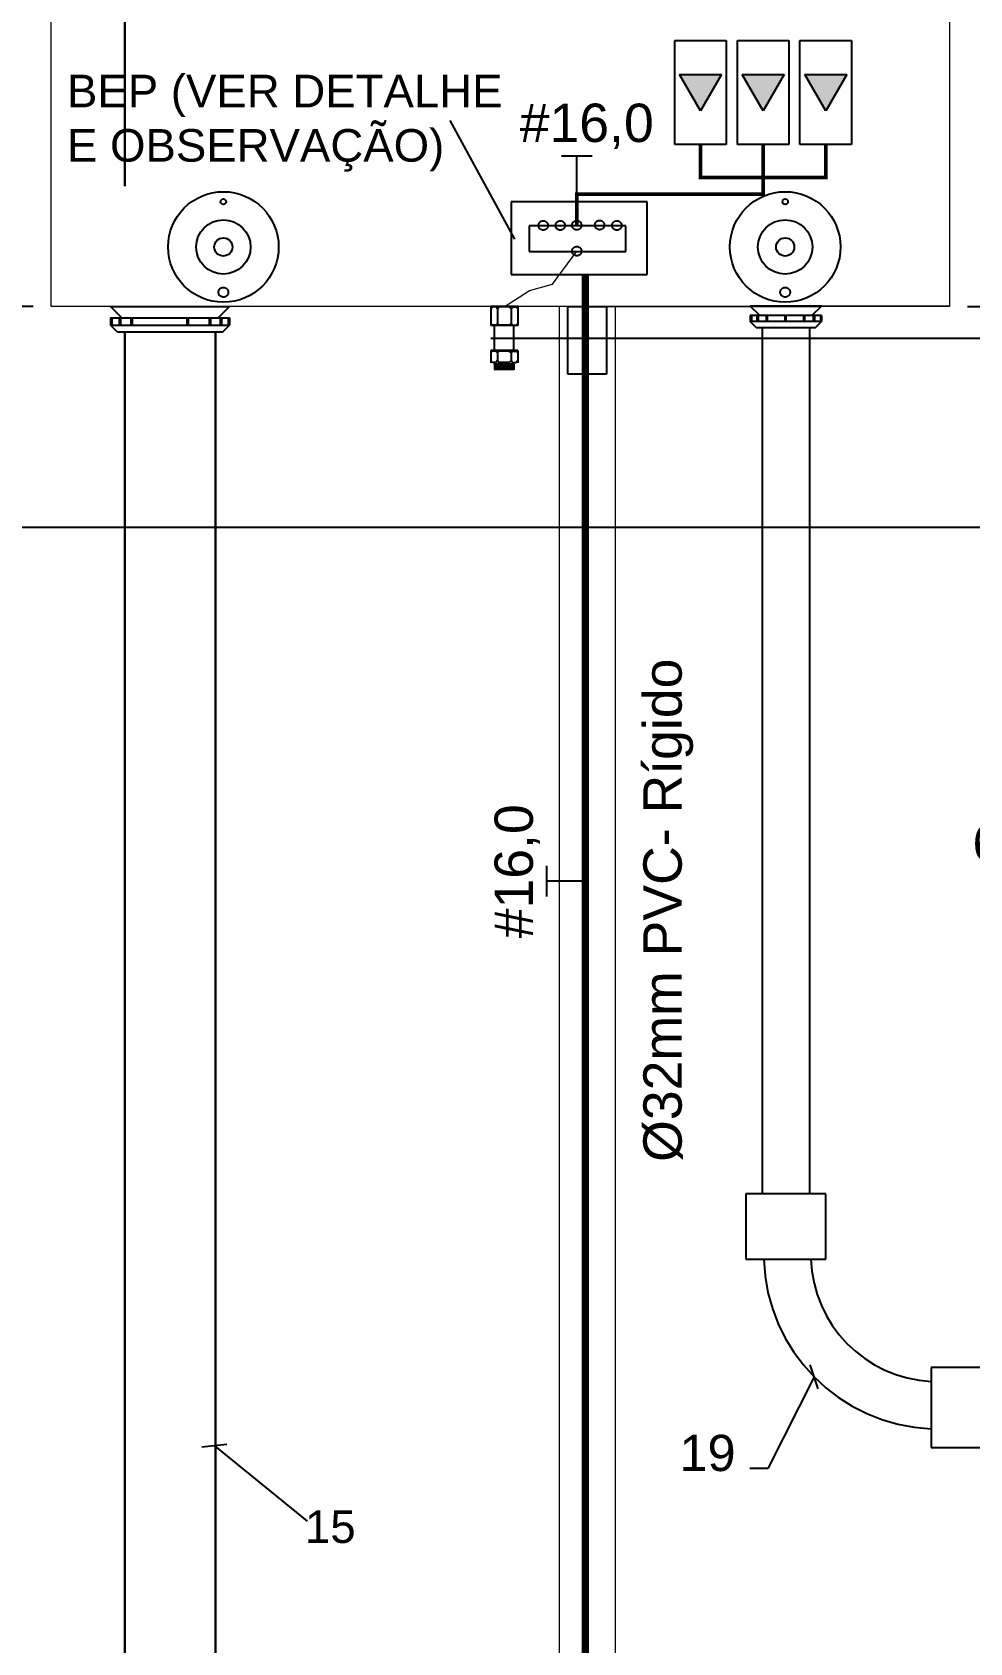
# Model space of a CAD drawing. Header units: inches. Extents: x -3 to 923, y -103 to 154.
# Drawn here: x 257.307 to 257.829, y -89.074 to -88.177 of the extents above; entities that cross this region are included whole.
import ezdxf
from ezdxf.enums import TextEntityAlignment as Align

# ---------------------------------------------------------------- set-up
doc = ezdxf.new("R2010")
doc.units = ezdxf.units.IN
doc.header["$LTSCALE"] = 10
doc.header["$MEASUREMENT"] = 0
doc.linetypes.add('Dashed', pattern=[0.75, 0.5, -0.25])
doc.linetypes.add('HIDDEN', pattern=[0.375, 0.25, -0.125])
doc.layers.get('DEFPOINTS').update_dxf_attribs({"color": 8})
for name, color, linetype in [('AGUA', 7, 'Continuous'), ('C04', 4, 'Continuous'), ('Cotas', 1, 'Continuous'), ('DETALHES', 6, 'Continuous'), ('DI-Textos_do_diagrama', 7, 'Continuous'), ('DIMENSIONAMENTO', 5, 'Continuous'), ('EL-Textos_condutos', 7, 'Continuous'), ('PARA-RAIOS', 240, 'Continuous'), ('QUADROS', 7, 'Continuous'), ('QUADROS_E_CAIXAS', 240, 'Continuous'), ('TXT', 7, 'Continuous')]:
    doc.layers.add(name, color=color, linetype=linetype)
doc.layers.add('EL-Condutos', color=4, linetype='Continuous', lineweight=30)
doc.styles.add('Arial', font='arial.ttf')
doc.dimstyles.new('10', dxfattribs={"dimtxt": 0.02, "dimasz": 0.01, "dimexe": 0.01, "dimexo": 0.01, "dimgap": 0.09, "dimtad": 0, "dimtih": 1, "dimtoh": 1, "dimdec": 0, "dimlfac": 1000, "dimzin": 0, "dimdsep": 46, "dimtxsty": 'Arial', "dimblk": 'OBLIQUE', "dimcen": 0, "dimdle": 0.02, "dimclrt": 7, "dimadec": 0, "dimazin": 0, "dimtfac": 1, "dimtdec": 0, "dimtofl": 0, "dimtmove": 0, "dimatfit": 3, "dimldrblk": 'OBLIQUE', "dimfxl": 0, "dimtolj": 1, "dimtzin": 0, "dimarcsym": 0})
doc.dimstyles.new('RICARDO-1-10', dxfattribs={"dimtxt": 0.02, "dimasz": 0.01, "dimexe": 0.01, "dimexo": 0.01, "dimgap": 0.01, "dimtad": 0, "dimtih": 1, "dimtoh": 1, "dimdec": 0, "dimlfac": 1000, "dimzin": 0, "dimdsep": 46, "dimtxsty": 'Arial', "dimblk": 'OBLIQUE', "dimcen": 0, "dimclrt": 2, "dimadec": 0, "dimazin": 0, "dimtfac": 1, "dimtdec": 0, "dimtofl": 0, "dimtmove": 0, "dimatfit": 3, "dimldrblk": 'CLOSEDBLANK', "dimfxl": 0, "dimtolj": 1, "dimtzin": 0, "dimarcsym": 0})
doc.dimstyles.get("Standard").update_dxf_attribs({"dimtxt": 0.18, "dimasz": 0.18, "dimexe": 0.18, "dimexo": 0.0625, "dimgap": 0.09, "dimtad": 0, "dimtih": 1, "dimtoh": 1, "dimdec": 4, "dimzin": 0, "dimdsep": 46, "dimtxsty": 'Standard', "dimcen": 0.09, "dimadec": 0, "dimazin": 0, "dimtfac": 1, "dimtdec": 4, "dimtofl": 0, "dimtmove": 0, "dimatfit": 3, "dimfxl": 0, "dimtolj": 1, "dimtzin": 0, "dimarcsym": 0})

# ---------------------------------------------------------------- blocks, each defined once
blk = doc.blocks.new('_Oblique')
at = {"color": 0, "linetype": 'ByBlock', "lineweight": -2}
blk.add_line((-0.5, -0.5), (0.5, 0.5), dxfattribs=at)
blk = doc.blocks.new('*D23')
at = {"layer": 'DEFPOINTS', "color": 0, "transparency": 16777216}
for p in [(257.31776, -87.75017), (257.24839, -88.33017), (257.31776, -88.33017)]:
    blk.add_point(p, dxfattribs=at)
at = {"layer": 'TXT', "color": 0, "lineweight": -2, "transparency": 16777216}
for p, q in [((257.30776, -87.75017), (257.23839, -87.75017)), ((257.24839, -87.75017), (257.24839, -88.01996)), ((257.24839, -88.33017), (257.24839, -88.06038)), ((257.30776, -88.33017), (257.23839, -88.33017))]:
    blk.add_line(p, q, dxfattribs=at)
at = {"layer": 'TXT', "color": 0, "lineweight": -2, "transparency": 16777216, "xscale": 0.01, "yscale": 0.01, "zscale": 0.01}
for p, rotation in [((257.24839, -87.75017), 90), ((257.24839, -88.33017), 270)]:
    blk.add_blockref('_Oblique', p, dxfattribs=dict(at, rotation=rotation))
at = {"layer": 'TXT', "color": 2, "transparency": 16777216, "insert": (257.24839, -88.04017), "char_height": 0.02, "attachment_point": 5, "style": 'Arial'}
blk.add_mtext('\\A1;580', dxfattribs=at)
blk = doc.blocks.new('_ClosedBlank')
at = {"color": 0, "linetype": 'ByBlock', "lineweight": -2}
for p, q in [((-1, 0.167), (0, 0)), ((-1, 0.167), (-1, -0.167)), ((0, 0), (-1, -0.167))]:
    blk.add_line(p, q, dxfattribs=at)
blk = doc.blocks.new('*D66')
at = {"layer": 'DEFPOINTS', "color": 0, "transparency": 16777216}
for p in [(257.27307, -88.33017), (257.24839, -88.45324), (257.94416, -88.45324)]:
    blk.add_point(p, dxfattribs=at)
at = {"layer": 'TXT', "color": 0, "lineweight": -2, "transparency": 16777216}
for p, q in [((257.26307, -88.33017), (257.23839, -88.33017)), ((257.24839, -88.33017), (257.24839, -88.37149)), ((257.24839, -88.45324), (257.24839, -88.41192)), ((257.93416, -88.45324), (257.23839, -88.45324))]:
    blk.add_line(p, q, dxfattribs=at)
at = {"layer": 'TXT', "color": 0, "lineweight": -2, "transparency": 16777216, "xscale": 0.01, "yscale": 0.01, "zscale": 0.01}
for p, rotation in [((257.24839, -88.33017), 90), ((257.24839, -88.45324), 270)]:
    blk.add_blockref('_Oblique', p, dxfattribs=dict(at, rotation=rotation))
at = {"layer": 'TXT', "color": 2, "transparency": 16777216, "insert": (257.24839, -88.39171), "char_height": 0.02, "attachment_point": 5, "style": 'Arial'}
blk.add_mtext('\\A1;123', dxfattribs=at)
blk = doc.blocks.new('*D68')
at = {"layer": 'DEFPOINTS', "color": 0, "transparency": 16777216}
for p in [(257.11565, -87.67655), (257.94416, -87.67655), (257.15028, -89.16324)]:
    blk.add_point(p, dxfattribs=at)
at = {"layer": 'TXT', "color": 0, "lineweight": -2, "transparency": 16777216}
for p, q in [((257.93416, -87.67655), (257.10565, -87.67655)), ((257.11565, -87.67655), (257.11565, -88.39968)), ((257.11565, -89.16324), (257.11565, -88.44011)), ((257.14028, -89.16324), (257.10565, -89.16324))]:
    blk.add_line(p, q, dxfattribs=at)
at = {"layer": 'TXT', "color": 0, "lineweight": -2, "transparency": 16777216, "xscale": 0.01, "yscale": 0.01, "zscale": 0.01}
for p, rotation in [((257.11565, -87.67655), 90), ((257.11565, -89.16324), 270)]:
    blk.add_blockref('_Oblique', p, dxfattribs=dict(at, rotation=rotation))
at = {"layer": 'TXT', "color": 2, "transparency": 16777216, "insert": (257.11565, -88.41989), "char_height": 0.02, "attachment_point": 5, "style": 'Arial'}
blk.add_mtext('\\A1;1487', dxfattribs=at)
blk = doc.blocks.new('*D92')
at = {"layer": 'DEFPOINTS', "color": 0, "transparency": 16777216}
for p in [(257.81776, -88.33017), (257.83991, -88.93017), (257.8539, -88.93017)]:
    blk.add_point(p, dxfattribs=at)
at = {"layer": 'TXT', "color": 0, "lineweight": -2, "transparency": 16777216}
for p, q in [((257.82776, -88.33017), (257.8639, -88.33017)), ((257.8539, -88.33017), (257.8539, -88.60884)), ((257.8539, -88.93017), (257.8539, -88.64926)), ((257.84991, -88.93017), (257.8639, -88.93017))]:
    blk.add_line(p, q, dxfattribs=at)
at = {"layer": 'TXT', "color": 0, "lineweight": -2, "transparency": 16777216, "xscale": 0.01, "yscale": 0.01, "zscale": 0.01}
for p, rotation in [((257.8539, -88.33017), 90), ((257.8539, -88.93017), 270)]:
    blk.add_blockref('_Oblique', p, dxfattribs=dict(at, rotation=rotation))
at = {"layer": 'TXT', "color": 2, "transparency": 16777216, "insert": (257.8539, -88.62905), "char_height": 0.02, "attachment_point": 5, "style": 'Arial'}
blk.add_mtext('\\A1;600', dxfattribs=at)

msp = doc.modelspace()

# ---------------------------------------------------------------- hatches: boundary and pattern name
for points in [[(257.57472, -88.33042), (257.57651, -88.33042), (257.5775, -88.33142), (257.5775, -88.33017), (257.56237, -88.33017), (257.56237, -88.33142), (257.56337, -88.33042), (257.56516, -88.33042), (257.56616, -88.33142), (257.56715, -88.33042), (257.57272, -88.33042), (257.57372, -88.33142)], [(257.5775, -88.34083), (257.5775, -88.33958), (257.57651, -88.34058), (257.57472, -88.34058), (257.57372, -88.33958), (257.57272, -88.34058), (257.56715, -88.34058), (257.56616, -88.33958), (257.56516, -88.34058), (257.56337, -88.34058), (257.56237, -88.33958), (257.56237, -88.34083)]]:
    msp.add_hatch(color=4).paths.add_polyline_path(points)
h = msp.add_hatch(color=4)
h.paths.add_polyline_path([(257.5775, -88.36158), (257.5775, -88.36033), (257.57651, -88.36133), (257.57472, -88.36133), (257.57372, -88.36033), (257.57272, -88.36133), (257.56715, -88.36133), (257.56616, -88.36033), (257.56516, -88.36133), (257.56337, -88.36133), (257.56237, -88.36033), (257.56237, -88.36158)])
h.paths.add_polyline_path([(257.56237, -88.35477), (257.56237, -88.35602), (257.56337, -88.35502), (257.56516, -88.35502), (257.56616, -88.35602), (257.56715, -88.35502), (257.57272, -88.35502), (257.57372, -88.35602), (257.57472, -88.35502), (257.57651, -88.35502), (257.5775, -88.35602), (257.5775, -88.35477)])
at = {"layer": 'C04', "linetype": 'Dashed'}
h = msp.add_hatch(color=4, dxfattribs=at)
h.paths.add_polyline_path([(257.76057, -88.20092), (257.74888, -88.22117), (257.73719, -88.20092)])
h.paths.add_polyline_path([(257.71403, -88.22117), (257.70234, -88.20092), (257.72572, -88.20092)])
h.paths.add_polyline_path([(257.67918, -88.22117), (257.66749, -88.20092), (257.69087, -88.20092)])

# ---------------------------------------------------------------- linework, layer by layer
at = {"color": 4}
for p, q in [((257.56237, -88.33142), (257.56337, -88.33042)), ((257.56516, -88.33042), (257.56337, -88.33042)), ((257.56616, -88.33142), (257.56515, -88.33041)), ((257.56616, -88.33142), (257.56716, -88.33041)), ((257.57272, -88.33042), (257.56715, -88.33042)), ((257.57372, -88.33142), (257.57271, -88.33041)), ((257.57372, -88.33142), (257.57473, -88.33041)), ((257.57472, -88.33042), (257.57651, -88.33042)), ((257.5775, -88.33142), (257.57651, -88.33042)), ((257.56237, -88.33958), (257.56337, -88.34058)), ((257.56616, -88.33958), (257.56515, -88.34059)), ((257.56616, -88.33142), (257.56616, -88.33958)), ((257.56616, -88.33958), (257.56716, -88.34059)), ((257.57372, -88.33958), (257.57271, -88.34059)), ((257.57372, -88.33142), (257.57372, -88.33958)), ((257.57372, -88.33958), (257.57473, -88.34059)), ((257.5775, -88.33958), (257.57651, -88.34058)), ((257.56516, -88.34058), (257.56337, -88.34058)), ((257.57272, -88.34058), (257.56715, -88.34058)), ((257.57472, -88.34058), (257.57651, -88.34058)), ((257.56237, -88.35602), (257.56337, -88.35502)), ((257.56516, -88.35502), (257.56337, -88.35502)), ((257.56616, -88.35602), (257.56515, -88.35501)), ((257.56616, -88.35602), (257.56716, -88.35501)), ((257.56616, -88.35602), (257.56616, -88.36033)), ((257.57272, -88.35502), (257.56715, -88.35502)), ((257.57372, -88.35602), (257.57271, -88.35501)), ((257.57372, -88.35602), (257.57473, -88.35501)), ((257.57372, -88.35602), (257.57372, -88.36033)), ((257.57472, -88.35502), (257.57651, -88.35502)), ((257.5775, -88.35602), (257.57651, -88.35502)), ((257.56237, -88.36033), (257.56337, -88.36133)), ((257.56516, -88.36133), (257.56337, -88.36133)), ((257.57534, -88.36234), (257.56454, -88.36234)), ((257.56454, -88.36234), (257.56468, -88.36244)), ((257.57521, -88.36525), (257.56454, -88.36536)), ((257.56468, -88.36526), (257.56454, -88.36536)), ((257.57521, -88.36245), (257.56455, -88.36257)), ((257.56468, -88.36246), (257.56455, -88.36256)), ((257.56455, -88.36258), (257.56468, -88.36268)), ((257.57521, -88.36269), (257.56455, -88.3628)), ((257.56468, -88.36269), (257.56455, -88.36279)), ((257.56455, -88.36281), (257.56468, -88.36291)), ((257.57521, -88.36292), (257.56455, -88.36303)), ((257.56468, -88.36293), (257.56455, -88.36303)), ((257.56455, -88.36304), (257.56468, -88.36314)), ((257.57521, -88.36315), (257.56455, -88.36327)), ((257.56468, -88.36316), (257.56455, -88.36326)), ((257.56455, -88.36328), (257.56468, -88.36338)), ((257.57521, -88.36338), (257.56455, -88.3635)), ((257.56468, -88.36339), (257.56455, -88.36349)), ((257.56455, -88.36351), (257.56468, -88.36361)), ((257.57521, -88.36362), (257.56455, -88.36373)), ((257.56468, -88.36362), (257.56455, -88.36373)), ((257.56455, -88.36374), (257.56468, -88.36384)), ((257.57521, -88.36385), (257.56455, -88.36397)), ((257.56468, -88.36386), (257.56455, -88.36396)), ((257.56455, -88.36397), (257.56468, -88.36407)), ((257.57521, -88.36408), (257.56455, -88.3642)), ((257.56468, -88.36409), (257.56455, -88.36419)), ((257.56455, -88.36421), (257.56468, -88.36431)), ((257.57521, -88.36432), (257.56455, -88.36443)), ((257.56468, -88.36432), (257.56455, -88.36442)), ((257.56455, -88.36444), (257.56468, -88.36454)), ((257.57521, -88.36455), (257.56455, -88.36466)), ((257.56468, -88.36456), (257.56455, -88.36466)), ((257.56455, -88.36467), (257.56468, -88.36477)), ((257.57521, -88.36478), (257.56455, -88.3649)), ((257.56468, -88.36479), (257.56455, -88.36489)), ((257.56455, -88.36491), (257.56468, -88.36501)), ((257.57521, -88.36501), (257.56455, -88.36513)), ((257.56468, -88.36502), (257.56455, -88.36512)), ((257.56455, -88.36514), (257.56468, -88.36524)), ((257.56467, -88.36269), (257.57532, -88.36257)), ((257.56467, -88.36292), (257.57532, -88.3628)), ((257.56467, -88.36315), (257.57532, -88.36303)), ((257.56467, -88.36338), (257.57532, -88.36327)), ((257.56467, -88.36362), (257.57532, -88.3635)), ((257.56467, -88.36385), (257.57532, -88.36373)), ((257.56467, -88.36408), (257.57532, -88.36397)), ((257.56467, -88.36432), (257.57532, -88.3642)), ((257.56467, -88.36455), (257.57532, -88.36443)), ((257.56467, -88.36478), (257.57532, -88.36466)), ((257.56467, -88.36501), (257.57532, -88.3649)), ((257.56467, -88.36525), (257.57532, -88.36513)), ((257.56616, -88.36033), (257.56515, -88.36134)), ((257.56616, -88.36033), (257.56716, -88.36134)), ((257.57272, -88.36133), (257.56715, -88.36133)), ((257.57372, -88.36033), (257.57271, -88.36134)), ((257.57372, -88.36033), (257.57473, -88.36134)), ((257.57472, -88.36133), (257.57651, -88.36133)), ((257.57534, -88.36234), (257.5752, -88.36244)), ((257.5752, -88.36246), (257.57533, -88.36256)), ((257.57533, -88.36258), (257.5752, -88.36268)), ((257.5752, -88.36269), (257.57533, -88.36279)), ((257.57533, -88.36281), (257.5752, -88.36291)), ((257.5752, -88.36293), (257.57533, -88.36303)), ((257.57533, -88.36304), (257.5752, -88.36314)), ((257.5752, -88.36316), (257.57533, -88.36326)), ((257.57533, -88.36328), (257.5752, -88.36338)), ((257.5752, -88.36339), (257.57533, -88.36349)), ((257.57533, -88.36351), (257.5752, -88.36361)), ((257.5752, -88.36362), (257.57533, -88.36373)), ((257.57533, -88.36374), (257.5752, -88.36384)), ((257.5752, -88.36386), (257.57533, -88.36396)), ((257.57533, -88.36397), (257.5752, -88.36407)), ((257.5752, -88.36409), (257.57533, -88.36419)), ((257.57533, -88.36421), (257.5752, -88.36431)), ((257.5752, -88.36432), (257.57533, -88.36442)), ((257.57533, -88.36444), (257.5752, -88.36454)), ((257.5752, -88.36456), (257.57533, -88.36466)), ((257.57533, -88.36467), (257.5752, -88.36477)), ((257.5752, -88.36479), (257.57533, -88.36489)), ((257.57533, -88.36491), (257.5752, -88.36501)), ((257.5752, -88.36502), (257.57533, -88.36512)), ((257.57533, -88.36514), (257.5752, -88.36524)), ((257.5752, -88.36526), (257.57534, -88.36536)), ((257.5775, -88.36033), (257.57651, -88.36133))]:
    msp.add_line(p, q, dxfattribs=at)
at = {"color": 2}
for p, q in [((257.56454, -88.36234), (257.56454, -88.36133)), ((257.57534, -88.36234), (257.57534, -88.36133))]:
    msp.add_line(p, q, dxfattribs=at)
at = {"color": 4}
for centre, start, end in [((257.56455, -88.36257), 127.97542, 232.02458), ((257.56455, -88.3628), 127.97542, 232.02458), ((257.56455, -88.36303), 127.97542, 232.02458), ((257.56455, -88.36327), 127.97542, 232.02458), ((257.56455, -88.3635), 127.97542, 232.02458), ((257.56455, -88.36373), 127.97542, 232.02458), ((257.56455, -88.36397), 127.97542, 232.02458), ((257.56455, -88.3642), 127.97542, 232.02458), ((257.56455, -88.36443), 127.97542, 232.02458), ((257.56455, -88.36466), 127.97542, 232.02458), ((257.56455, -88.3649), 127.97542, 232.02458), ((257.56455, -88.36513), 127.97542, 232.02458), ((257.56467, -88.36245), 307.97542, 52.02458), ((257.56467, -88.36269), 307.97542, 52.02458), ((257.56467, -88.36292), 307.97542, 52.02458), ((257.56467, -88.36315), 307.97542, 52.02458), ((257.56467, -88.36338), 307.97542, 52.02458), ((257.56467, -88.36362), 307.97542, 52.02458), ((257.56467, -88.36385), 307.97542, 52.02458), ((257.56467, -88.36408), 307.97542, 52.02458), ((257.56467, -88.36432), 307.97542, 52.02458), ((257.56467, -88.36455), 307.97542, 52.02458), ((257.56467, -88.36478), 307.97542, 52.02458), ((257.56467, -88.36501), 307.97542, 52.02458), ((257.56467, -88.36525), 307.97542, 52.02458), ((257.57521, -88.36245), 127.97542, 232.02458), ((257.57521, -88.36269), 127.97542, 232.02458), ((257.57521, -88.36292), 127.97542, 232.02458), ((257.57521, -88.36315), 127.97542, 232.02458), ((257.57521, -88.36338), 127.97542, 232.02458), ((257.57521, -88.36362), 127.97542, 232.02458), ((257.57521, -88.36385), 127.97542, 232.02458), ((257.57521, -88.36408), 127.97542, 232.02458), ((257.57521, -88.36432), 127.97542, 232.02458), ((257.57521, -88.36455), 127.97542, 232.02458), ((257.57521, -88.36478), 127.97542, 232.02458), ((257.57521, -88.36501), 127.97542, 232.02458), ((257.57521, -88.36525), 127.97542, 232.02458), ((257.57532, -88.36257), 307.97542, 52.02458), ((257.57532, -88.3628), 307.97542, 52.02458), ((257.57532, -88.36303), 307.97542, 52.02458), ((257.57532, -88.36327), 307.97542, 52.02458), ((257.57532, -88.3635), 307.97542, 52.02458), ((257.57532, -88.36373), 307.97542, 52.02458), ((257.57532, -88.36397), 307.97542, 52.02458), ((257.57532, -88.3642), 307.97542, 52.02458), ((257.57532, -88.36443), 307.97542, 52.02458), ((257.57532, -88.36466), 307.97542, 52.02458), ((257.57532, -88.3649), 307.97542, 52.02458), ((257.57532, -88.36513), 307.97542, 52.02458)]:
    msp.add_arc(centre, 0.0000101, start, end, dxfattribs=at)
at = {"layer": 'AGUA', "color": 2, "linetype": 'Continuous'}
for p, q in [((257.5775, -88.33017), (257.56237, -88.33017)), ((257.56237, -88.33017), (257.56237, -88.34083)), ((257.5775, -88.33017), (257.5775, -88.34083)), ((257.5775, -88.34083), (257.56237, -88.34083)), ((257.56454, -88.35477), (257.56454, -88.34083)), ((257.57534, -88.35477), (257.57534, -88.34058)), ((257.5775, -88.35477), (257.56237, -88.35477)), ((257.56237, -88.35477), (257.56237, -88.36158)), ((257.5775, -88.35477), (257.5775, -88.36158))]:
    msp.add_line(p, q, dxfattribs=at)
at = {"layer": 'C04', "color": 4, "linetype": 'Dashed'}
for points in [[(257.69353, -88.23999), (257.66483, -88.23999), (257.66483, -88.1821), (257.69353, -88.1821)], [(257.72838, -88.23999), (257.69968, -88.23999), (257.69968, -88.1821), (257.72838, -88.1821)], [(257.76323, -88.23999), (257.73453, -88.23999), (257.73453, -88.1821), (257.76323, -88.1821)], [(257.67918, -88.22117), (257.66749, -88.20092), (257.69087, -88.20092)], [(257.71403, -88.22117), (257.70234, -88.20092), (257.72572, -88.20092)], [(257.74888, -88.22117), (257.73719, -88.20092), (257.76057, -88.20092)]]:
    msp.add_lwpolyline(points, close=True, dxfattribs=at)
at = {"layer": 'Cotas', "linetype": 'Continuous'}
msp.add_line((257.57582, -88.29263), (257.53974, -88.22662), dxfattribs=at)
at = {"layer": 'Cotas', "color": 0, "linetype": 'Continuous', "lineweight": 0}
for p, q in [((257.60056, -88.33017), (257.60056, -89.16281)), ((257.63162, -88.33011), (257.63162, -89.16281))]:
    msp.add_line(p, q, dxfattribs=at)
at = {"layer": 'DETALHES', "color": 240, "linetype": 'Dashed', "lineweight": 0, "const_width": 0.00202}
for points in [[(257.6103, -88.28562), (257.6103, -88.26769), (257.71403, -88.26769), (257.71403, -88.23999)], [(257.67918, -88.23999), (257.67918, -88.25833), (257.74888, -88.25833), (257.74888, -88.23999)]]:
    msp.add_lwpolyline(points, dxfattribs=at)
at = {"layer": 'DETALHES', "color": 240, "linetype": 'Continuous', "lineweight": 0}
msp.add_lwpolyline([(257.56994, -88.33042), (257.58399, -88.32127), (257.59685, -88.31776), (257.6103, -88.29936)], dxfattribs=at)
at = {"layer": 'DETALHES', "color": 240, "linetype": 'Continuous', "lineweight": 0, "const_width": 0.00403}
msp.add_lwpolyline([(257.61499, -89.16281), (257.61499, -88.31231)], dxfattribs=at)
at = {"layer": 'EL-Condutos'}
for p, q in [((257.35869, -88.26318), (257.35869, -88.16989)), ((257.35869, -89.16324), (257.35869, -88.34452)), ((257.40913, -89.16324), (257.40913, -88.34452))]:
    msp.add_line(p, q, dxfattribs=at)
at = {"layer": 'EL-Textos_condutos', "linetype": 'Continuous', "lineweight": 0}
for p, q in [((257.31776, -88.33017), (257.31776, -87.75017)), ((257.81776, -87.75017), (257.81776, -88.33017)), ((257.81776, -88.33017), (257.31776, -88.33017))]:
    msp.add_line(p, q, dxfattribs=at)
at = {"layer": 'PARA-RAIOS', "color": 3}
for p, q in [((257.60172, -88.24633), (257.61887, -88.24633)), ((257.6103, -88.26769), (257.6103, -88.24633)), ((257.59363, -88.65882), (257.59363, -88.64167)), ((257.61499, -88.65025), (257.59363, -88.65025))]:
    msp.add_line(p, q, dxfattribs=at)
at = {"layer": 'QUADROS', "color": 7}
for p, q in [((257.35716, -88.33658), (257.35075, -88.33017)), ((257.35075, -88.33017), (257.41707, -88.33017)), ((257.41066, -88.33658), (257.41707, -88.33017)), ((257.71217, -88.33525), (257.70683, -88.32991)), ((257.70683, -88.32991), (257.74653, -88.32991)), ((257.74653, -88.32991), (257.70683, -88.32991)), ((257.74119, -88.33525), (257.74653, -88.32991)), ((257.35075, -88.33658), (257.35075, -88.34055)), ((257.35075, -88.33658), (257.41707, -88.33658)), ((257.35152, -88.33658), (257.35152, -88.34055)), ((257.35556, -88.33658), (257.35556, -88.34055)), ((257.35632, -88.33658), (257.35632, -88.34055)), ((257.36212, -88.33658), (257.36212, -88.34055)), ((257.36288, -88.33658), (257.36288, -88.34055)), ((257.39325, -88.33658), (257.39325, -88.34055)), ((257.39401, -88.33658), (257.39401, -88.34055)), ((257.4057, -88.33658), (257.4057, -88.34055)), ((257.40647, -88.33658), (257.40647, -88.34055)), ((257.41179, -88.33658), (257.41179, -88.34055)), ((257.41256, -88.33658), (257.41256, -88.34055)), ((257.41631, -88.33658), (257.41631, -88.34055)), ((257.41707, -88.33658), (257.41707, -88.34055)), ((257.74653, -88.33525), (257.70683, -88.33525)), ((257.70683, -88.33525), (257.70683, -88.33856)), ((257.74653, -88.33856), (257.70683, -88.33856)), ((257.71014, -88.34187), (257.70683, -88.33856)), ((257.70746, -88.33525), (257.70746, -88.33856)), ((257.71059, -88.33525), (257.71059, -88.33856)), ((257.71122, -88.33525), (257.71122, -88.33856)), ((257.71566, -88.33525), (257.71566, -88.33856)), ((257.7163, -88.33525), (257.7163, -88.33856)), ((257.72604, -88.33525), (257.72604, -88.33856)), ((257.72668, -88.33525), (257.72668, -88.33856)), ((257.73642, -88.33525), (257.73642, -88.33856)), ((257.73706, -88.33525), (257.73706, -88.33856)), ((257.74189, -88.33525), (257.74189, -88.33856)), ((257.74253, -88.33525), (257.74253, -88.33856)), ((257.74322, -88.34187), (257.74653, -88.33856)), ((257.74589, -88.33525), (257.74589, -88.33856)), ((257.74653, -88.33525), (257.74653, -88.33856)), ((257.35472, -88.34452), (257.35075, -88.34055)), ((257.35075, -88.34055), (257.41707, -88.34055)), ((257.4131, -88.34452), (257.35472, -88.34452)), ((257.4131, -88.34452), (257.41707, -88.34055)), ((257.71014, -88.34187), (257.74322, -88.34187))]:
    msp.add_line(p, q, dxfattribs=at)
at = {"layer": 'QUADROS_E_CAIXAS', "color": 7, "linetype": 'Continuous', "ltscale": 0.1}
msp.add_line((257.60496, -88.33017), (257.81776, -88.32972), dxfattribs=at)
at = {"layer": 'QUADROS_E_CAIXAS', "color": 7, "linetype": 'HIDDEN'}
for p, q in [((257.71344, -88.34187), (257.71344, -88.82433)), ((257.73991, -88.34187), (257.73991, -88.82433))]:
    msp.add_line(p, q, dxfattribs=at)
at = {"layer": 'QUADROS_E_CAIXAS', "color": 4, "linetype": 'Dashed', "ltscale": 0.1}
for points in [[(257.57381, -88.27196), (257.57381, -88.31231), (257.64946, -88.31231), (257.64946, -88.27196)], [(257.63768, -88.28518), (257.58382, -88.28518), (257.58382, -88.29958), (257.63768, -88.29958)]]:
    msp.add_lwpolyline(points, close=True, dxfattribs=at)
at = {"layer": 'QUADROS_E_CAIXAS', "color": 7, "linetype": 'HIDDEN', "ltscale": 0.5}
msp.add_lwpolyline([(257.62683, -88.36784), (257.60524, -88.36784), (257.60524, -88.33017), (257.62683, -88.33017)], close=True, dxfattribs=at)
at = {"layer": 'QUADROS_E_CAIXAS', "color": 7, "linetype": 'HIDDEN'}
for points in [[(257.74895, -88.86067), (257.74895, -88.82433), (257.70441, -88.82433), (257.70441, -88.86067)], [(257.84395, -88.92113), (257.80761, -88.92113), (257.80761, -88.96568), (257.84395, -88.96568)]]:
    msp.add_lwpolyline(points, close=True, dxfattribs=at)
at = {"layer": 'QUADROS_E_CAIXAS', "color": 7, "linetype": 'Continuous', "ltscale": 0.1}
for centre, radius in [((257.41359, -88.29702), 0.03077), ((257.72629, -88.29702), 0.03077), ((257.41359, -88.2718), 0.00151), ((257.72629, -88.2718), 0.00151), ((257.41359, -88.29702), 0.01513), ((257.72629, -88.29702), 0.01513), ((257.41359, -88.29702), 0.00504), ((257.72629, -88.29702), 0.00504)]:
    msp.add_circle(centre, radius, dxfattribs=at)
at = {"layer": 'QUADROS_E_CAIXAS', "color": 4, "linetype": 'Dashed', "ltscale": 0.1}
for centre in [(257.59163, -88.28504), (257.60113, -88.28504), (257.6103, -88.28496), (257.62301, -88.28481), (257.63262, -88.28504), (257.6103, -88.29936)]:
    msp.add_circle(centre, 0.00262, dxfattribs=at)
at = {"layer": 'QUADROS_E_CAIXAS', "color": 7, "linetype": 'HIDDEN', "ltscale": 0.1}
for centre in [(257.41359, -88.32224), (257.72629, -88.32224)]:
    msp.add_circle(centre, 0.00272, dxfattribs=at)
at = {"layer": 'QUADROS_E_CAIXAS', "color": 7, "linetype": 'HIDDEN'}
for centre, radius, start, end in [((257.81172, -88.85794), 0.09737, 181.60783, 267.57655), ((257.81107, -88.85836), 0.07049, 181.8812, 267.18113)]:
    msp.add_arc(centre, radius, start, end, dxfattribs=at)
at = {"layer": 'TXT', "color": 3, "linetype": 'HIDDEN'}
msp.add_lwpolyline([(260.51117, -87.97202), (257.96623, -87.97202, 0.414214), (257.91579, -88.02245), (257.91579, -88.29765, -0.414214), (257.86536, -88.34809), (257.56237, -88.34809)], format="xyb", dxfattribs=at)

# ---------------------------------------------------------------- texts
at = {"layer": 'Cotas', "color": 7, "linetype": 'Continuous', "lineweight": 0, "insert": (257.69871, -88.97901), "char_height": 0.020174, "attachment_point": 9, "style": 'Arial'}
msp.add_mtext('19', dxfattribs=at)
at = {"layer": 'Cotas', "color": 7, "linetype": 'Continuous', "insert": (257.48721, -89.00981), "char_height": 0.018157, "attachment_point": 6, "style": 'Arial'}
msp.add_mtext('15', dxfattribs=at)
at = {"layer": 'DI-Textos_do_diagrama', "linetype": 'Continuous', "style": 'Arial'}
msp.add_text('#16,0', height=0.021364, dxfattribs=at).set_placement((257.61582, -88.24498), align=Align.BOTTOM_CENTER)
for s, height, p in [('%%C32mm PVC- Rígido', 0.0213642, (257.67511, -88.6664)), ('#16,0', 0.021364, (257.59228, -88.64472))]:
    msp.add_text(s, height=height, rotation=90, dxfattribs=at).set_placement(p, align=Align.BOTTOM_CENTER)
at = {"layer": 'DIMENSIONAMENTO', "color": 7, "linetype": 'Continuous', "insert": (257.32655, -88.22811), "char_height": 0.0181565, "attachment_point": 4, "style": 'Arial'}
msp.add_mtext('BEP (VER DETALHE\\PE OBSERVAÇÃO)', dxfattribs=at)

# ---------------------------------------------------------------- dimensions: what is measured, and where the dimension line sits
at = {"layer": 'TXT'}
for base, p1, p2, picture, middle in [((257.11565, -87.67655), (257.15028, -89.16324), (257.94416, -87.67655), '*D68', (257.11565, -88.41989)), ((257.24839, -88.33017), (257.31776, -87.75017), (257.31776, -88.33017), '*D23', (257.24839, -88.04017)), ((257.24839, -88.45324), (257.27307, -88.33017), (257.94416, -88.45324), '*D66', (257.24839, -88.39171))]:
    dim = msp.add_linear_dim(base=base, p1=p1, p2=p2, angle=90, dimstyle='RICARDO-1-10', dxfattribs=at)
    dim.commit()
    dim.dimension.update_dxf_attribs({"geometry": picture, "text_midpoint": middle})
dim = msp.add_linear_dim(base=(257.8539, -88.93017), p1=(257.81776, -88.33017), p2=(257.83991, -88.93017), angle=90, dimstyle='RICARDO-1-10', dxfattribs=at)
dim.commit()
dim.dimension.update_dxf_attribs({"geometry": '*D92', "text_midpoint": (257.8539, -88.62905), "dimtype": 160})

# ---------------------------------------------------------------- leaders
at = {"layer": 'Cotas', "linetype": 'Continuous', "lineweight": 0}
msp.add_leader([(257.74238, -88.9263), (257.71658, -88.97729), (257.70658, -88.97729)], dimstyle='10', dxfattribs=at)
at = {"layer": 'Cotas', "linetype": 'Continuous'}
msp.add_leader([(257.40856, -88.96466), (257.46014, -89.00662)], dimstyle='10', dxfattribs=at)
at = {"layer": 'PARA-RAIOS', "color": 5}
for points in [[(257.68357, -89.269), (257.74653, -89.22492)], [(257.73533, -89.38541), (257.77389, -89.36743)]]:
    msp.add_leader(points, dimstyle='Standard', override={"dimtxt": 1.7, "dimasz": 1.7, "dimexe": 1, "dimexo": 1, "dimgap": 0, "dimtad": 1, "dimtih": 0, "dimtoh": 0, "dimdec": 0, "dimzin": 8, "dimcen": 1, "dimclrd": 5, "dimclre": 5, "dimclrt": 7, "dimtdec": 0, "dimtofl": 1, "dimatfit": 3}, dxfattribs=at)

doc.saveas('drawing.dxf')
